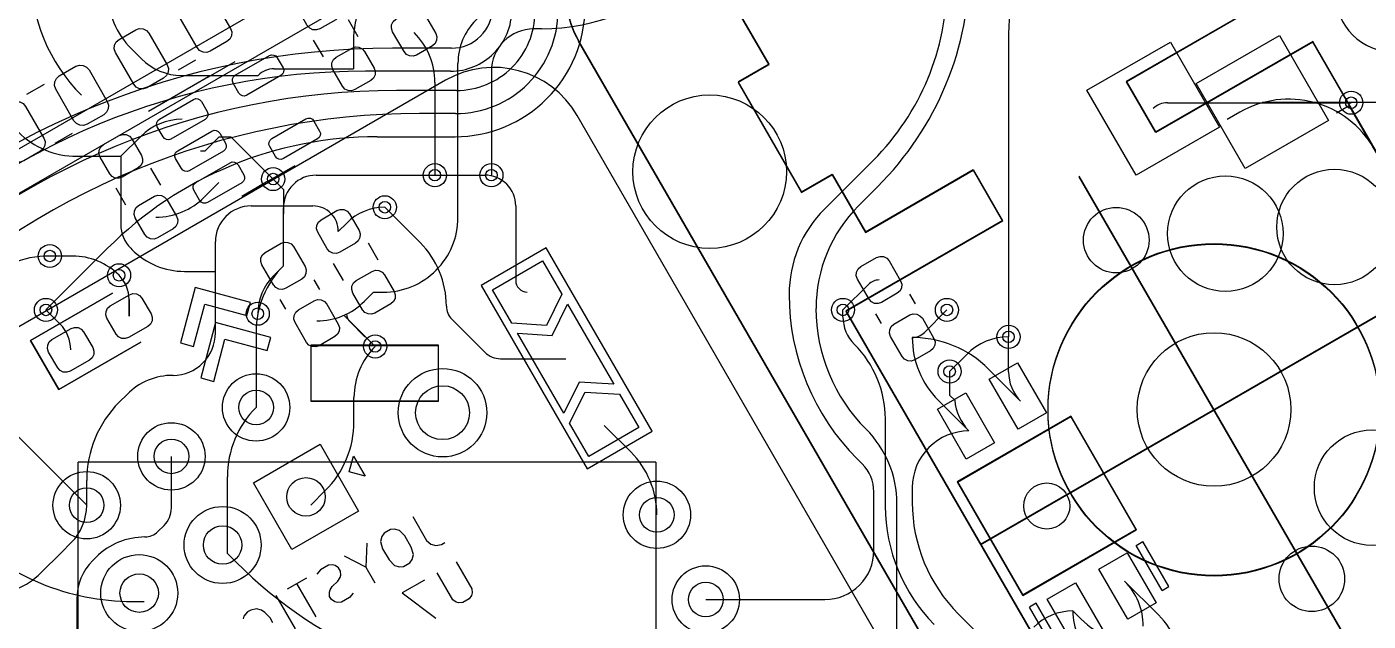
# Model space of a CAD drawing. Header units: millimetres. Extents: x -220 to 263, y -14 to 135.
# Drawn here: x 32.03 to 66.86, y 18.31 to 33.75 of the extents above; entities that cross this region are included whole.
import ezdxf

# ---------------------------------------------------------------- set-up
doc = ezdxf.new("R2010")
doc.units = ezdxf.units.MM
for name, color, linetype, lineweight, true_color in [('livello 10', 6, 'Continuous', 25, 0xff00ff), ('livello 11', 30, 'Continuous', 25, 0xff7f00), ('livello 7', 6, 'Continuous', 25, 0xff00ff), ('livello 8', 18, 'Continuous', 25, 0x000000), ('livello 9', 18, 'Continuous', 25, 0x000000)]:
    doc.layers.add(name, color=color, linetype=linetype, lineweight=lineweight, true_color=true_color)

msp = doc.modelspace()

# ---------------------------------------------------------------- linework, layer by layer
at = {"layer": 'livello 10'}
for p, q in [((56.279, 43.551), (16.327, 20.485)), ((42.902, 32.364), (20.992, 19.714)), ((59.925, 7.88), (46.317, 31.449))]:
    msp.add_line(p, q, dxfattribs=at)
at = {"layer": 'livello 10', "color": 6, "true_color": 0xff00ff, "flags": 128}
for points in [[(60.588, 32.344), (64.46, 34.579)], [(50.432, 34.275), (51.294, 32.782)], [(65.422, 33.374), (61.351, 31.024)], [(72.422, 21.249), (65.422, 33.374)], [(51.294, 32.782), (50.498, 32.322)], [(50.498, 32.322), (52.148, 29.464)], [(61.351, 31.024), (60.588, 32.344)], [(53.807, 28.429), (56.605, 30.044)], [(56.605, 30.044), (57.367, 28.724)], [(52.148, 29.464), (52.944, 29.924)], [(52.944, 29.924), (53.807, 28.429)], [(57.367, 28.724), (53.298, 26.374)], [(53.298, 26.374), (60.298, 14.25)]]:
    msp.add_lwpolyline(points, dxfattribs=at)
at = {"layer": 'livello 10'}
msp.add_arc((44.152, 30.199), 2.5, 30, 120, dxfattribs=at)
at = {"layer": 'livello 11', "color": 249, "true_color": 0x4a242d, "flags": 128}
msp.add_lwpolyline([(53.936, 43.353), (21.027, 24.353)], dxfattribs=at)
at = {"layer": 'livello 11', "color": 250, "true_color": 0x3d3d3d, "flags": 128}
msp.add_lwpolyline([(47.273, 36.793, 0.414217), (46.358, 33.378)], format="xyb", dxfattribs=at)
at = {"layer": 'livello 11', "color": 250, "true_color": 0x2f2d31, "flags": 128}
for points in [[(60.589, 32.344), (64.46, 34.579)], [(50.432, 34.275), (51.294, 32.782)], [(65.422, 33.374), (61.351, 31.023)], [(72.422, 21.249), (65.422, 33.374)], [(51.294, 32.782), (50.498, 32.322)], [(50.498, 32.322), (52.148, 29.464)], [(61.351, 31.023), (60.589, 32.344)], [(53.807, 28.429), (56.605, 30.044)], [(56.605, 30.044), (57.367, 28.724)], [(52.148, 29.464), (52.945, 29.924)], [(52.945, 29.924), (53.807, 28.429)], [(57.367, 28.724), (53.298, 26.374)], [(53.298, 26.374), (60.298, 14.25)], [(56.193, 21.926), (59.138, 23.626)], [(59.138, 23.626), (56.193, 21.926)], [(59.138, 23.626), (60.838, 20.681)], [(60.838, 20.681), (59.138, 23.626)], [(57.893, 18.981), (56.193, 21.926)], [(56.193, 21.926), (57.893, 18.981)], [(60.838, 20.681), (57.893, 18.981)], [(57.893, 18.981), (60.838, 20.681)]]:
    msp.add_lwpolyline(points, dxfattribs=at)
at = {"layer": 'livello 11', "color": 250, "true_color": 0x3d3d3d, "flags": 128}
for points in [[(60.589, 32.328), (64.46, 34.563)], [(50.432, 34.258), (51.294, 32.765)], [(62.882, 4.757), (46.358, 33.378)], [(65.422, 33.357), (61.351, 31.007)], [(72.422, 21.233), (65.422, 33.357)], [(51.294, 32.765), (50.498, 32.306)], [(50.498, 32.306), (52.148, 29.448)], [(61.351, 31.007), (60.589, 32.328)], [(53.807, 28.413), (56.605, 30.028)], [(56.605, 30.028), (57.367, 28.707)], [(52.148, 29.448), (52.945, 29.907)], [(52.945, 29.907), (53.807, 28.413)], [(66.36, 17.733), (59.36, 29.857)], [(57.367, 28.707), (53.298, 26.357)], [(56.798, 20.295), (68.922, 27.295)], [(56.798, 20.295), (68.922, 27.295)], [(53.298, 26.357), (60.298, 14.233)], [(39.41, 25.475), (42.71, 25.475)], [(39.41, 24.015), (39.41, 25.475)], [(42.71, 25.475), (42.71, 24.015)], [(42.71, 24.015), (39.41, 24.015)]]:
    msp.add_lwpolyline(points, dxfattribs=at)
at = {"layer": 'livello 11', "color": 168, "true_color": 0x0d115e, "flags": 128}
for points in [[(40.634, 33.493), (40.379, 33.934)], [(39.729, 32.97), (39.474, 33.411)], [(35.964, 32.632), (36.416, 32.893)], [(36.743, 32.45), (37.435, 32.85)], [(36.743, 32.45), (35.184, 31.55)], [(32.029, 32.005), (32.481, 32.266)], [(66.369, 31.704), (66.039, 31.513)], [(70.814, 24.005), (66.369, 31.704)], [(32.764, 30.732), (33.216, 30.993)], [(35.502, 29.64), (35.248, 30.081)], [(38.303, 29.748), (38.995, 30.148)], [(38.303, 29.748), (37.61, 29.348)], [(34.597, 29.117), (34.343, 29.558)], [(41.152, 27.69), (40.898, 28.131)], [(40.247, 27.167), (39.993, 27.608)], [(39.637, 26.927), (39.491, 27.181)], [(34.248, 26.835), (32.117, 25.605)], [(36.355, 25.452), (36.646, 26.552), (37.744, 26.254), (37.835, 26.593), (36.4, 26.977), (36.016, 25.543), (36.355, 25.452)], [(38.754, 26.417), (38.608, 26.671)], [(55.106, 26.558), (54.96, 26.811)], [(54.223, 26.048), (54.077, 26.301)], [(36.88, 24.542), (37.171, 25.642), (38.269, 25.345), (38.36, 25.683), (36.925, 26.068), (36.541, 24.633), (36.88, 24.542)], [(32.117, 25.605), (32.853, 24.332)], [(32.853, 24.332), (34.983, 25.562)], [(40.401, 22.19), (40.511, 22.6)], [(40.511, 22.6), (40.811, 22.081)], [(40.811, 22.081), (40.401, 22.19)], [(58.241, 18.778), (58.068, 18.678)], [(58.743, 17.509), (58.068, 18.678)], [(58.916, 17.609), (58.241, 18.778)]]:
    msp.add_lwpolyline(points, dxfattribs=at)
at = {"layer": 'livello 11', "color": 139, "true_color": 0x174d58, "flags": 128}
msp.add_lwpolyline([(67.004, 30.604, 0.414228), (63.534, 31.534)], format="xyb", dxfattribs=at)
for points in [[(63.534, 31.534), (63.204, 31.343)], [(41.152, 27.69), (40.898, 28.131)], [(45.514, 28.012), (43.825, 27.037)], [(48.264, 23.249), (45.514, 28.012)], [(40.247, 27.167), (39.993, 27.608)], [(39.637, 26.927), (39.491, 27.181)], [(32.117, 25.605), (34.248, 26.835)], [(36.355, 25.452), (36.646, 26.552), (37.744, 26.254), (37.835, 26.593), (36.4, 26.977), (36.016, 25.543), (36.355, 25.452)], [(43.825, 27.037), (46.575, 22.274)], [(38.754, 26.417), (38.608, 26.671)], [(55.106, 26.558), (54.96, 26.811)], [(54.223, 26.048), (54.077, 26.301)], [(36.88, 24.542), (37.171, 25.642), (38.269, 25.345), (38.36, 25.683), (36.925, 26.068), (36.541, 24.633), (36.88, 24.542)], [(32.853, 24.332), (32.117, 25.605)], [(34.983, 25.562), (32.853, 24.332)], [(46.575, 22.274), (48.264, 23.249)], [(42.049, 21.028), (42.406, 20.41)], [(41.307, 20.6), (41.248, 20.511)], [(41.472, 20.695), (41.307, 20.6)], [(41.578, 20.701), (41.472, 20.695)], [(41.708, 20.666), (41.578, 20.701)], [(41.845, 20.525), (41.708, 20.666)], [(40.853, 20.338), (40.827, 19.717)], [(41.248, 20.511), (41.213, 20.38)], [(41.213, 20.38), (41.267, 20.192)], [(42.011, 20.236), (41.845, 20.525)], [(42.065, 20.048), (42.011, 20.236)], [(42.406, 20.41), (42.519, 20.31)], [(42.519, 20.31), (42.649, 20.275)], [(42.649, 20.275), (42.797, 20.305)], [(42.797, 20.305), (42.879, 20.352)], [(60.84, 20.278), (61.013, 20.378)], [(61.514, 19.109), (60.84, 20.278)], [(61.688, 19.209), (61.013, 20.378)], [(40.827, 19.717), (40.276, 20.004)], [(41.267, 20.192), (41.434, 19.903)], [(41.434, 19.903), (41.571, 19.762)], [(41.972, 19.829), (42.031, 19.918)], [(42.031, 19.918), (42.065, 20.048)], [(39.657, 19.647), (39.557, 19.534)], [(39.864, 19.766), (39.657, 19.647)], [(39.97, 19.773), (39.864, 19.766)], [(40.035, 19.755), (39.97, 19.773)], [(40.124, 19.696), (40.035, 19.755)], [(40.171, 19.614), (40.124, 19.696)], [(40.178, 19.508), (40.171, 19.614)], [(40.827, 19.717), (41.065, 19.305)], [(41.571, 19.762), (41.701, 19.727)], [(41.701, 19.727), (41.807, 19.733)], [(41.807, 19.733), (41.972, 19.829)], [(43.087, 18.868), (42.682, 19.569)], [(43.177, 19.854), (43.582, 19.153)], [(39.286, 19.433), (38.791, 19.147)], [(39.539, 18.424), (39.039, 19.29)], [(39.902, 19.128), (39.96, 19.217)], [(39.96, 19.217), (40.102, 19.354)], [(40.102, 19.354), (40.16, 19.443)], [(40.16, 19.443), (40.178, 19.508)], [(42.352, 19.378), (41.775, 19.045)], [(61.514, 19.109), (61.688, 19.209)], [(39.003, 18.114), (38.503, 18.98)], [(39.884, 19.063), (39.902, 19.128)], [(39.891, 18.957), (39.884, 19.063)], [(39.938, 18.875), (39.891, 18.957)], [(40.027, 18.816), (39.938, 18.875)], [(40.092, 18.798), (40.027, 18.816)], [(40.405, 18.924), (40.199, 18.805)], [(40.505, 19.037), (40.405, 18.924)], [(41.775, 19.045), (42.646, 18.393)], [(43.176, 18.809), (43.087, 18.868)], [(43.512, 18.893), (43.347, 18.798)], [(43.571, 18.982), (43.512, 18.893)], [(43.588, 19.047), (43.571, 18.982)], [(43.582, 19.153), (43.588, 19.047)], [(37.76, 18.552), (37.66, 18.439)], [(37.843, 18.6), (37.76, 18.552)], [(37.99, 18.63), (37.843, 18.6)], [(38.12, 18.595), (37.99, 18.63)], [(38.209, 18.536), (38.12, 18.595)], [(38.346, 18.395), (38.209, 18.536)], [(40.199, 18.805), (40.092, 18.798)], [(43.241, 18.791), (43.176, 18.809)], [(43.347, 18.798), (43.241, 18.791)], [(37.66, 18.439), (37.643, 18.374)], [(38.417, 18.271), (38.346, 18.395)]]:
    msp.add_lwpolyline(points, dxfattribs=at)
at = {"layer": 'livello 11', "color": 250, "true_color": 0x3d3d3d}
msp.add_circle((62.86, 23.795), 4.311, dxfattribs=at)
at = {"layer": 'livello 7', "color": 6, "true_color": 0xff00ff, "flags": 128}
msp.add_lwpolyline([(47.273, 36.81, 0.414217), (46.358, 33.395)], format="xyb", dxfattribs=at)
for points in [[(60.588, 32.344), (64.46, 34.579)], [(50.432, 34.275), (51.294, 32.782)], [(62.882, 4.773), (46.358, 33.395)], [(65.422, 33.374), (61.351, 31.024)], [(72.422, 21.249), (65.422, 33.374)], [(51.294, 32.782), (50.498, 32.322)], [(50.498, 32.322), (52.148, 29.464)], [(61.351, 31.024), (60.588, 32.344)], [(53.807, 28.429), (56.605, 30.044)], [(56.605, 30.044), (57.367, 28.724)], [(52.148, 29.464), (52.944, 29.924)], [(52.944, 29.924), (53.807, 28.429)], [(66.36, 17.75), (59.36, 29.874)], [(57.367, 28.724), (53.298, 26.374)], [(56.798, 20.312), (68.922, 27.312)], [(56.798, 20.312), (68.922, 27.312)], [(53.298, 26.374), (60.298, 14.25)], [(39.41, 25.492), (42.71, 25.492)], [(39.41, 24.032), (39.41, 25.492)], [(42.71, 25.492), (42.71, 24.032)], [(42.71, 24.032), (39.41, 24.032)], [(56.193, 21.942), (59.138, 23.642)], [(59.138, 23.642), (56.193, 21.942)], [(59.138, 23.642), (60.838, 20.698)], [(60.838, 20.698), (59.138, 23.642)], [(33.36, 4.939), (33.36, 22.439)], [(48.36, 22.439), (33.36, 22.439)], [(48.36, 22.439), (48.36, 4.939)], [(57.893, 18.998), (56.193, 21.942)], [(56.193, 21.942), (57.893, 18.998)], [(60.838, 20.698), (57.893, 18.998)], [(57.893, 18.998), (60.838, 20.698)]]:
    msp.add_lwpolyline(points, dxfattribs=at)
at = {"layer": 'livello 7', "color": 6, "true_color": 0xff00ff}
msp.add_circle((62.86, 23.812), 4.311, dxfattribs=at)
at = {"layer": 'livello 8', "color": 163, "true_color": 0x4d7fc4, "flags": 128}
for points in [[(59.644, 38.52, 0.198913), (57.523, 33.399)], [(54.118, 29.595, 0.198912), (56.523, 35.399)], [(54.013, 30.29, 0.198912), (55.923, 34.899)], [(43.026, 32.599, 0.414214), (44.623, 34.195)], [(43.058, 33.199, 0.414214), (44.123, 34.263)], [(43.147, 30.899, 0.414214), (46.523, 34.274)], [(43.16, 31.499, 0.414214), (45.823, 34.162)], [(43.181, 32.099, 0.414214), (45.223, 34.14)], [(41.523, 33.199, 0.198914), (27.012, 27.189)], [(40.823, 32.599, 0.198912), (28.019, 27.296)], [(41.623, 32.099, 0.198913), (28.136, 26.513)], [(61.65, 31.782, 0.198905), (61.28, 31.629)], [(42.223, 31.499, 0.198913), (28.566, 25.842)], [(41.123, 30.899, 0.198913), (34.123, 28)], [(39.538, 29.899, 0.414214), (38.691, 29.052)], [(44.723, 29.099, 0.414214), (43.923, 29.899)], [(41.323, 29.066, 0.19891), (40.333, 28.655)], [(52.742, 29.018, 0.198913), (51.823, 26.799)], [(53.627, 29.103, 0.198914), (52.523, 26.437)], [(42.922, 26.499, 0.198917), (42.239, 28.149)], [(32.623, 27.799, 0.198923), (30.745, 27.021)], [(38.691, 27.546, 0.198914), (37.98, 25.828)], [(34.681, 26.671, 0.198936), (34.421, 27.298)], [(54.16, 27.176, 0.198981), (53.887, 27.063)], [(44.723, 27.163, 0.414214), (45.023, 26.863)], [(39.56, 26.112, 0.198897), (40.792, 26.622)], [(42.923, 26.499, 0.198915), (43.064, 26.158)], [(51.823, 26.799, 0.198914), (53.59, 22.531)], [(40.33, 26.291, 0.198915), (40.412, 26.094)], [(52.522, 26.437, 0.198915), (53.823, 23.299)], [(33.165, 25.361, 0.198914), (32.885, 26.036)], [(55.023, 25.682, 0.198896), (55.336, 25.812)], [(41.072, 25.449, 0.198906), (40.523, 24.121)], [(57.004, 24.862, 0.198914), (55.023, 25.682)], [(43.922, 25.299, 0.198924), (44.328, 25.131)], [(56.124, 24.052, 0.176015), (56.494, 23.254)], [(39.778, 21.703, 0.198904), (40.523, 23.499)], [(54.623, 21.368, 0.198913), (53.823, 23.299)], [(48.389, 21.075, 0.19891), (47.711, 22.71)], [(54.023, 21.675, 0.198914), (53.723, 22.399)], [(30.354, 20.652, 0.198916), (34.767, 18.824)], [(52.755, 18.875, 0.414214), (54.023, 20.143)], [(59.194, 18.578, 0.198922), (58.182, 18.159)], [(62.068, 16.899, 0.198912), (61.416, 18.473)], [(59.402, 18.37, 0.19892), (61.023, 17.699)]]:
    msp.add_lwpolyline(points, format="xyb", dxfattribs=at)
for points in [[(43.058, 33.199), (41.523, 33.199)], [(57.523, 33.399), (57.523, 25.699)], [(59.559, 32.108), (61.725, 33.358), (63, 31.15), (60.834, 29.9), (59.559, 32.108)], [(43.026, 32.599), (40.823, 32.599)], [(43.181, 32.099), (41.623, 32.099)], [(61.65, 31.782), (66.423, 31.782)], [(43.16, 31.499), (42.223, 31.499)], [(41.123, 30.899), (43.147, 30.899)], [(52.742, 29.018), (54.013, 30.29)], [(38.423, 29.799), (38.691, 29.53)], [(39.538, 29.899), (43.923, 29.899)], [(38.691, 29.53), (38.691, 28.899)], [(54.023, 29.499), (53.627, 29.103)], [(54.118, 29.595), (54.023, 29.499)], [(38.691, 28.899), (38.691, 29.052)], [(40.154, 27.898), (40.067, 27.868), (39.974, 27.875), (39.891, 27.916), (39.83, 27.985), (39.58, 28.418), (39.55, 28.506), (39.556, 28.598), (39.597, 28.682), (39.667, 28.743), (40.078, 28.98), (40.166, 29.01), (40.258, 29.004), (40.342, 28.963), (40.403, 28.893), (40.653, 28.46), (40.682, 28.372), (40.676, 28.28), (40.635, 28.197), (40.566, 28.136), (40.154, 27.898)], [(41.323, 29.066), (42.239, 28.149)], [(44.723, 29.099), (44.723, 27.163)], [(38.691, 27.546), (38.691, 28.899)], [(40.116, 28.439), (40.333, 28.655)], [(32.523, 26.399), (34.123, 28)], [(38.754, 26.962), (38.667, 26.932), (38.574, 26.938), (38.491, 26.979), (38.43, 27.049), (38.13, 27.568), (38.1, 27.656), (38.106, 27.748), (38.147, 27.832), (38.217, 27.893), (38.628, 28.13), (38.716, 28.16), (38.808, 28.154), (38.892, 28.113), (38.953, 28.043), (39.253, 27.524), (39.282, 27.436), (39.276, 27.343), (39.235, 27.26), (39.166, 27.199), (38.754, 26.962)], [(45.523, 25.997), (44.623, 26.055), (44.123, 26.921), (45.422, 27.671), (45.922, 26.805), (45.523, 25.997)], [(54.223, 26.592), (54.135, 26.562), (54.043, 26.568), (53.96, 26.609), (53.899, 26.679), (53.599, 27.199), (53.569, 27.286), (53.575, 27.379), (53.616, 27.462), (53.686, 27.523), (54.097, 27.761), (54.185, 27.79), (54.277, 27.784), (54.36, 27.743), (54.421, 27.674), (54.721, 27.154), (54.751, 27.066), (54.745, 26.974), (54.704, 26.891), (54.634, 26.83), (54.223, 26.592)], [(41.067, 26.318), (40.979, 26.288), (40.887, 26.294), (40.803, 26.335), (40.742, 26.405), (40.492, 26.838), (40.463, 26.925), (40.469, 27.018), (40.51, 27.101), (40.579, 27.162), (40.991, 27.4), (41.078, 27.429), (41.171, 27.423), (41.254, 27.382), (41.315, 27.313), (41.565, 26.88), (41.595, 26.792), (41.589, 26.699), (41.548, 26.616), (41.478, 26.555), (41.067, 26.318)], [(40.792, 26.622), (41.029, 26.859)], [(53.887, 27.063), (53.223, 26.399)], [(34.107, 26.18), (34.077, 26.267), (34.083, 26.36), (34.124, 26.443), (34.194, 26.504), (34.692, 26.792), (34.78, 26.821), (34.872, 26.815), (34.955, 26.774), (35.016, 26.705), (35.254, 26.293), (35.283, 26.206), (35.277, 26.113), (35.236, 26.03), (35.167, 25.969), (34.669, 25.681), (34.581, 25.652), (34.489, 25.658), (34.405, 25.699), (34.344, 25.768), (34.107, 26.18)], [(34.681, 26.237), (34.681, 26.671)], [(39.617, 25.468), (39.529, 25.438), (39.437, 25.444), (39.353, 25.485), (39.292, 25.555), (38.992, 26.074), (38.963, 26.162), (38.969, 26.255), (39.01, 26.338), (39.079, 26.399), (39.491, 26.636), (39.578, 26.666), (39.671, 26.66), (39.754, 26.619), (39.815, 26.549), (40.115, 26.03), (40.145, 25.942), (40.139, 25.849), (40.098, 25.766), (40.028, 25.705), (39.617, 25.468)], [(45.673, 25.737), (46.072, 26.545), (47.272, 24.467), (46.373, 24.525), (45.973, 23.717), (44.773, 25.795), (45.673, 25.737)], [(32.523, 26.399), (32.885, 26.036)], [(34.68, 26.236), (34.681, 26.237)], [(43.064, 26.158), (43.923, 25.299)], [(55.086, 25.098), (54.998, 25.068), (54.905, 25.074), (54.822, 25.115), (54.761, 25.185), (54.461, 25.705), (54.431, 25.793), (54.437, 25.885), (54.478, 25.968), (54.548, 26.029), (54.959, 26.267), (55.047, 26.296), (55.14, 26.29), (55.223, 26.249), (55.284, 26.18), (55.584, 25.66), (55.614, 25.572), (55.608, 25.48), (55.567, 25.397), (55.497, 25.336), (55.086, 25.098)], [(55.336, 25.812), (55.923, 26.399)], [(32.591, 25.305), (32.562, 25.392), (32.568, 25.485), (32.609, 25.568), (32.678, 25.629), (33.176, 25.917), (33.264, 25.946), (33.356, 25.94), (33.44, 25.899), (33.501, 25.83), (33.738, 25.418), (33.768, 25.331), (33.762, 25.238), (33.721, 25.155), (33.651, 25.094), (33.153, 24.806), (33.065, 24.777), (32.973, 24.783), (32.89, 24.824), (32.829, 24.893), (32.591, 25.305)], [(37.98, 25.828), (37.98, 23.864)], [(40.804, 25.702), (40.412, 26.094)], [(44.328, 25.131), (46.023, 25.131)], [(55.991, 24.799), (55.991, 24.185)], [(57.004, 24.862), (57.837, 24.029)], [(58.505, 23.722), (57.769, 23.297), (57.019, 24.596), (57.755, 25.021), (58.505, 23.722)], [(40.523, 23.499), (40.523, 24.121)], [(46.523, 24.265), (47.422, 24.207), (47.922, 23.341), (46.623, 22.591), (46.123, 23.457), (46.523, 24.265)], [(57.162, 22.947), (56.426, 22.522), (55.676, 23.821), (56.412, 24.246), (57.162, 22.947)], [(55.991, 24.185), (56.124, 24.052)], [(47.711, 22.71), (47.023, 23.399)], [(37.909, 21.907), (39.641, 22.907), (40.641, 21.174), (38.909, 20.174), (37.909, 21.907)], [(53.723, 22.399), (53.59, 22.531)], [(39.4, 21.324), (39.778, 21.703)], [(54.023, 20.143), (54.023, 21.675)], [(54.623, 14.599), (54.623, 21.368)], [(61.355, 18.786), (60.619, 18.361), (59.869, 19.66), (60.605, 20.085), (61.355, 18.786)], [(60.012, 18.011), (59.276, 17.586), (58.526, 18.885), (59.262, 19.31), (60.012, 18.011)], [(60.537, 19.353), (61.416, 18.473)], [(34.767, 18.824), (35.07, 18.824)], [(49.659, 18.875), (52.755, 18.875)], [(59.402, 18.37), (59.194, 18.578)]]:
    msp.add_lwpolyline(points, dxfattribs=at)
at = {"layer": 'livello 8', "color": 254, "true_color": 0xd0d2cd, "flags": 128}
for points in [[(56.193, 21.926), (59.138, 23.626)], [(59.138, 23.626), (56.193, 21.926)], [(59.138, 23.626), (60.838, 20.681)], [(60.838, 20.681), (59.138, 23.626)], [(57.893, 18.981), (56.193, 21.926)], [(56.193, 21.926), (57.893, 18.981)], [(60.838, 20.681), (57.893, 18.981)], [(57.893, 18.981), (60.838, 20.681)]]:
    msp.add_lwpolyline(points, dxfattribs=at)
at = {"layer": 'livello 8', "color": 7, "true_color": 0xececec}
for centre in [(66.423, 31.782), (38.423, 29.799), (42.623, 29.899), (44.091, 29.899), (41.323, 29.066), (32.623, 27.799), (34.421, 27.298), (32.523, 26.399), (38.023, 26.299), (53.223, 26.399), (55.923, 26.399), (57.523, 25.699), (41.073, 25.449), (55.991, 24.799)]:
    msp.add_circle(centre, 0.3, dxfattribs=at)
at = {"layer": 'livello 8', "color": 7}
for centre, radius in [((49.761, 29.99), 1.994), ((66.423, 31.782), 0.15), ((42.623, 29.899), 0.15), ((44.091, 29.899), 0.15), ((65.989, 28.552), 1.5), ((38.423, 29.799), 0.15), ((63.155, 28.381), 1.5), ((41.323, 29.066), 0.15), ((60.32, 28.211), 0.851), ((60.32, 28.211), 0.851), ((32.623, 27.799), 0.15), ((34.421, 27.298), 0.15), ((32.523, 26.399), 0.15), ((53.223, 26.399), 0.15), ((55.923, 26.399), 0.15), ((38.023, 26.299), 0.15), ((57.523, 25.699), 0.15), ((62.86, 23.812), 1.994), ((62.86, 23.812), 1.994), ((41.073, 25.449), 0.15), ((55.991, 24.799), 0.15), ((42.824, 23.728), 0.7), ((42.824, 23.728), 0.7), ((37.98, 23.864), 0.45), ((35.78, 22.594), 0.45), ((66.965, 21.782), 1.5), ((39.275, 21.541), 0.5), ((33.58, 21.324), 0.45), ((48.389, 21.075), 0.45), ((48.389, 21.075), 0.45), ((37.11, 20.291), 0.5), ((65.4, 19.412), 0.851), ((65.4, 19.412), 0.851), ((34.945, 19.041), 0.5), ((49.659, 18.875), 0.45), ((49.659, 18.875), 0.45)]:
    msp.add_circle(centre, radius, dxfattribs=at)
at = {"layer": 'livello 8', "color": 163, "true_color": 0x4d7fc4}
for centre, radius in [((37.98, 23.864), 0.875), ((42.824, 23.728), 1.15), ((42.824, 23.728), 1.15), ((35.78, 22.594), 0.875), ((33.58, 21.324), 0.875), ((48.389, 21.075), 0.875), ((48.389, 21.075), 0.875), ((58.515, 21.304), 0.599), ((37.11, 20.291), 1), ((34.945, 19.041), 1), ((49.659, 18.875), 0.875), ((49.659, 18.875), 0.875)]:
    msp.add_circle(centre, radius, dxfattribs=at)
at = {"layer": 'livello 9', "color": 22, "true_color": 0xc83434, "flags": 128}
for points in [[(45.391, 33.699, 0.198913), (49.201, 35.277)], [(32.123, 35.167, 0.198913), (33.445, 31.974)], [(41.222, 35.099, 0.198907), (40.51, 33.379)], [(34.132, 34.643, 0.198912), (34.734, 33.19)], [(66.023, 34.599, 0.414214), (67.523, 33.099)], [(44.823, 34.399, 0.414214), (43.223, 32.799)], [(42.622, 32.307, 0.198906), (42.085, 33.605)], [(45.191, 33.699, 0.414214), (44.091, 32.599)], [(35, 32.924, 0.198931), (36.046, 32.49)], [(38.446, 32.662, 0.198879), (38.033, 32.49)], [(31.8, 31.024, 0.198909), (33.332, 30.389)], [(36.062, 31.353, 0.198918), (34.983, 30.906)], [(35.379, 28.809, 0.198914), (36.633, 29.328)], [(37.848, 29.099, 0.414214), (36.923, 28.174)], [(40.116, 28.439, 0.414214), (39.457, 29.099)], [(41.323, 29.066, 0.19891), (40.333, 28.655)], [(34.466, 28.618, 0.198904), (34.723, 27.999)], [(41.282, 26.859, 0.414214), (43.223, 28.799)], [(34.757, 27.965, 0.198912), (36.123, 27.399)], [(34.421, 27.298, 0.198901), (33.212, 27.799)], [(34.68, 26.673, 0.198915), (34.421, 27.298)], [(38.431, 27.286, 0.198915), (38.023, 26.299)], [(54.16, 27.176, 0.198981), (53.887, 27.063)], [(39.56, 26.112, 0.198897), (40.792, 26.622)], [(53.222, 26.223, 0.198924), (53.523, 25.499)], [(33.165, 25.361, 0.198914), (32.885, 26.036)], [(35.823, 24.699, 0.414214), (36.923, 25.799)], [(55.023, 25.682, 0.198896), (55.336, 25.812)], [(54.323, 23.568, 0.198913), (53.523, 25.499)], [(55.022, 25.682, 0.19891), (55.699, 24.05)], [(57.523, 25.699, 0.198902), (56.444, 25.252)], [(57.523, 24.788, 0.198918), (57.837, 24.029)], [(35.823, 24.699, 0.198911), (34.628, 24.204)], [(34.422, 23.999, 0.198908), (33.58, 21.965)], [(37.98, 23.864, 0.198913), (37.235, 22.066)], [(56.494, 23.254, 0.414214), (55.023, 21.783)], [(33.179, 20.355, 0.198907), (33.58, 21.324)], [(35.591, 20.799, 0.198906), (35.78, 21.255)], [(54.322, 21.299, 0.198912), (55.595, 18.226)], [(55.022, 21.399, 0.198912), (56.225, 18.497)], [(35.091, 20.499, 0.198915), (35.432, 20.64)], [(35.091, 20.499, 0.198913), (33.827, 19.975)], [(33.736, 19.885, 0.198914), (33.323, 18.886)], [(31.023, 18.999, 0.198898), (32.388, 19.565)], [(37.462, 19.847, 0.198913), (45.835, 16.379)], [(61.023, 18.18, 0.198922), (60.537, 19.353)], [(59.194, 18.578, 0.414214), (60.873, 16.899)]]:
    msp.add_lwpolyline(points, format="xyb", dxfattribs=at)
for points in [[(35.975, 34.035), (35.943, 34.128), (35.95, 34.225), (35.993, 34.313), (36.066, 34.377), (36.499, 34.627), (36.592, 34.658), (36.689, 34.652), (36.776, 34.609), (36.841, 34.535), (37.316, 33.713), (37.347, 33.62), (37.341, 33.523), (37.298, 33.435), (37.224, 33.371), (36.791, 33.121), (36.699, 33.09), (36.602, 33.096), (36.514, 33.139), (36.45, 33.213), (35.975, 34.035)], [(39.636, 33.701), (39.548, 33.672), (39.455, 33.678), (39.372, 33.719), (39.311, 33.788), (39.061, 34.221), (39.031, 34.309), (39.037, 34.401), (39.078, 34.485), (39.148, 34.546), (39.559, 34.783), (39.647, 34.813), (39.74, 34.807), (39.823, 34.766), (39.884, 34.696), (40.134, 34.263), (40.164, 34.175), (40.158, 34.083), (40.117, 34), (40.047, 33.939), (39.636, 33.701)], [(42.022, 34.189), (42.11, 34.219), (42.202, 34.213), (42.285, 34.172), (42.346, 34.102), (42.646, 33.583), (42.676, 33.495), (42.67, 33.403), (42.629, 33.319), (42.559, 33.258), (42.148, 33.021), (42.06, 32.991), (41.968, 32.997), (41.885, 33.038), (41.824, 33.108), (41.524, 33.627), (41.494, 33.715), (41.5, 33.808), (41.541, 33.891), (41.611, 33.952), (42.022, 34.189)], [(34.329, 33.085), (34.298, 33.178), (34.304, 33.275), (34.347, 33.363), (34.421, 33.427), (34.854, 33.677), (34.946, 33.708), (35.043, 33.702), (35.131, 33.659), (35.195, 33.585), (35.67, 32.763), (35.702, 32.67), (35.695, 32.573), (35.652, 32.485), (35.579, 32.421), (35.146, 32.171), (35.053, 32.14), (34.956, 32.146), (34.869, 32.189), (34.804, 32.263), (34.329, 33.085)], [(45.391, 33.699), (45.191, 33.699)], [(65.834, 31.32), (63.669, 30.07), (62.394, 32.278), (64.559, 33.528), (65.834, 31.32)], [(34.734, 33.19), (35, 32.924)], [(40.548, 32.121), (40.46, 32.091), (40.368, 32.097), (40.285, 32.138), (40.224, 32.208), (39.974, 32.641), (39.944, 32.729), (39.95, 32.821), (39.991, 32.904), (40.061, 32.965), (40.472, 33.203), (40.56, 33.232), (40.652, 33.226), (40.735, 33.185), (40.796, 33.116), (41.046, 32.683), (41.076, 32.595), (41.07, 32.503), (41.029, 32.419), (40.959, 32.358), (40.548, 32.121)], [(40.51, 33.379), (40.51, 32.662)], [(32.775, 32.135), (32.743, 32.228), (32.75, 32.325), (32.793, 32.413), (32.866, 32.477), (33.299, 32.727), (33.392, 32.758), (33.489, 32.752), (33.576, 32.709), (33.641, 32.635), (34.116, 31.813), (34.147, 31.72), (34.141, 31.623), (34.098, 31.535), (34.024, 31.471), (33.591, 31.221), (33.499, 31.19), (33.402, 31.196), (33.314, 31.239), (33.25, 31.313), (32.775, 32.135)], [(37.384, 32.289), (37.365, 32.344), (37.369, 32.403), (37.395, 32.455), (37.439, 32.494), (38.326, 33.006), (38.382, 33.025), (38.44, 33.021), (38.493, 32.996), (38.531, 32.952), (38.681, 32.692), (38.7, 32.636), (38.696, 32.578), (38.67, 32.525), (38.626, 32.487), (37.739, 31.974), (37.683, 31.956), (37.625, 31.959), (37.572, 31.985), (37.534, 32.029), (37.384, 32.289)], [(43.223, 28.799), (43.223, 32.799)], [(36.046, 32.49), (38.033, 32.49)], [(38.446, 32.662), (40.51, 32.662)], [(44.091, 32.599), (44.091, 29.899)], [(42.623, 32.307), (42.623, 29.899)], [(31.129, 31.185), (31.098, 31.278), (31.104, 31.375), (31.147, 31.463), (31.221, 31.527), (31.654, 31.777), (31.746, 31.808), (31.843, 31.802), (31.931, 31.759), (31.995, 31.685), (32.47, 30.863), (32.502, 30.77), (32.495, 30.673), (32.452, 30.585), (32.379, 30.521), (31.946, 30.271), (31.853, 30.24), (31.756, 30.246), (31.669, 30.289), (31.604, 30.363), (31.129, 31.185)], [(35.414, 31.152), (35.395, 31.207), (35.399, 31.265), (35.425, 31.318), (35.469, 31.356), (36.356, 31.869), (36.412, 31.888), (36.47, 31.884), (36.523, 31.858), (36.561, 31.814), (36.711, 31.554), (36.73, 31.499), (36.726, 31.44), (36.7, 31.388), (36.656, 31.349), (35.769, 30.837), (35.713, 30.818), (35.655, 30.822), (35.602, 30.848), (35.564, 30.892), (35.414, 31.152)], [(64.114, 31.799), (80.483, 31.799)], [(38.334, 30.644), (38.315, 30.699), (38.319, 30.757), (38.345, 30.81), (38.389, 30.849), (39.276, 31.361), (39.332, 31.38), (39.39, 31.376), (39.443, 31.35), (39.481, 31.306), (39.631, 31.046), (39.65, 30.991), (39.646, 30.932), (39.62, 30.88), (39.576, 30.841), (38.689, 30.329), (38.633, 30.31), (38.575, 30.314), (38.522, 30.34), (38.484, 30.384), (38.334, 30.644)], [(35.889, 30.329), (35.87, 30.384), (35.874, 30.443), (35.9, 30.495), (35.944, 30.534), (36.831, 31.046), (36.887, 31.065), (36.945, 31.061), (36.998, 31.035), (37.036, 30.991), (37.186, 30.732), (37.205, 30.676), (37.201, 30.618), (37.175, 30.565), (37.131, 30.527), (36.244, 30.014), (36.188, 29.995), (36.13, 29.999), (36.077, 30.025), (36.039, 30.069), (35.889, 30.329)], [(34.504, 29.848), (34.417, 29.818), (34.324, 29.825), (34.241, 29.866), (34.18, 29.935), (33.93, 30.368), (33.9, 30.456), (33.906, 30.548), (33.947, 30.632), (34.017, 30.693), (34.428, 30.93), (34.516, 30.96), (34.608, 30.954), (34.692, 30.913), (34.753, 30.843), (35.003, 30.41), (35.032, 30.322), (35.026, 30.23), (34.985, 30.147), (34.916, 30.086), (34.504, 29.848)], [(34.466, 30.389), (34.983, 30.906)], [(36.654, 30.53), (37.023, 30.899)], [(37.023, 30.899), (37.323, 30.899)], [(37.323, 30.899), (38.423, 29.799)], [(33.332, 30.389), (34.466, 30.389)], [(34.466, 30.389), (34.466, 28.618)], [(36.537, 30.53), (36.654, 30.53)], [(36.364, 29.506), (36.345, 29.562), (36.349, 29.62), (36.375, 29.672), (36.419, 29.711), (37.306, 30.224), (37.362, 30.242), (37.42, 30.239), (37.473, 30.213), (37.511, 30.169), (37.661, 29.909), (37.68, 29.853), (37.676, 29.795), (37.65, 29.743), (37.606, 29.704), (36.719, 29.191), (36.663, 29.173), (36.605, 29.176), (36.552, 29.202), (36.514, 29.246), (36.364, 29.506)], [(36.633, 29.328), (37.012, 29.707)], [(35.417, 28.268), (35.329, 28.238), (35.237, 28.244), (35.153, 28.285), (35.092, 28.355), (34.842, 28.788), (34.813, 28.875), (34.819, 28.968), (34.86, 29.051), (34.929, 29.112), (35.341, 29.35), (35.428, 29.379), (35.521, 29.373), (35.604, 29.332), (35.665, 29.263), (35.915, 28.83), (35.945, 28.742), (35.939, 28.649), (35.898, 28.566), (35.828, 28.505), (35.417, 28.268)], [(37.848, 29.099), (39.457, 29.099)], [(40.154, 27.898), (40.067, 27.868), (39.974, 27.875), (39.891, 27.916), (39.83, 27.985), (39.58, 28.418), (39.55, 28.506), (39.556, 28.598), (39.597, 28.682), (39.667, 28.743), (40.078, 28.98), (40.166, 29.01), (40.258, 29.004), (40.342, 28.963), (40.403, 28.893), (40.653, 28.46), (40.682, 28.372), (40.676, 28.28), (40.635, 28.197), (40.566, 28.136), (40.154, 27.898)], [(40.116, 28.439), (40.333, 28.655)], [(34.723, 27.999), (34.757, 27.965)], [(36.923, 27.399), (36.923, 28.174)], [(38.754, 26.962), (38.667, 26.932), (38.574, 26.938), (38.491, 26.979), (38.43, 27.049), (38.13, 27.568), (38.1, 27.656), (38.106, 27.748), (38.147, 27.832), (38.217, 27.893), (38.628, 28.13), (38.716, 28.16), (38.808, 28.154), (38.892, 28.113), (38.953, 28.043), (39.253, 27.524), (39.282, 27.436), (39.276, 27.343), (39.235, 27.26), (39.166, 27.199), (38.754, 26.962)], [(33.212, 27.799), (32.623, 27.799)], [(38.691, 27.546), (38.431, 27.286)], [(54.223, 26.592), (54.135, 26.562), (54.043, 26.568), (53.96, 26.609), (53.899, 26.679), (53.599, 27.199), (53.569, 27.286), (53.575, 27.379), (53.616, 27.462), (53.686, 27.523), (54.097, 27.761), (54.185, 27.79), (54.277, 27.784), (54.36, 27.743), (54.421, 27.674), (54.721, 27.154), (54.751, 27.066), (54.745, 26.974), (54.704, 26.891), (54.634, 26.83), (54.223, 26.592)], [(36.123, 27.399), (36.923, 27.399)], [(36.923, 25.799), (36.923, 27.399)], [(41.067, 26.318), (40.979, 26.288), (40.887, 26.294), (40.803, 26.335), (40.742, 26.405), (40.492, 26.838), (40.463, 26.925), (40.469, 27.018), (40.51, 27.101), (40.579, 27.162), (40.991, 27.4), (41.078, 27.429), (41.171, 27.423), (41.254, 27.382), (41.315, 27.313), (41.565, 26.88), (41.595, 26.792), (41.589, 26.699), (41.548, 26.616), (41.478, 26.555), (41.067, 26.318)], [(40.792, 26.622), (41.029, 26.859)], [(41.029, 26.859), (41.282, 26.859)], [(53.223, 26.399), (53.887, 27.063)], [(34.107, 26.18), (34.077, 26.267), (34.083, 26.36), (34.124, 26.443), (34.194, 26.504), (34.692, 26.792), (34.78, 26.821), (34.872, 26.815), (34.955, 26.774), (35.016, 26.705), (35.254, 26.293), (35.283, 26.206), (35.277, 26.113), (35.236, 26.03), (35.167, 25.969), (34.669, 25.681), (34.581, 25.652), (34.489, 25.658), (34.405, 25.699), (34.344, 25.768), (34.107, 26.18)], [(34.68, 26.673), (34.68, 26.236)], [(39.617, 25.468), (39.529, 25.438), (39.437, 25.444), (39.353, 25.485), (39.292, 25.555), (38.992, 26.074), (38.963, 26.162), (38.969, 26.255), (39.01, 26.338), (39.079, 26.399), (39.491, 26.636), (39.578, 26.666), (39.671, 26.66), (39.754, 26.619), (39.815, 26.549), (40.115, 26.03), (40.145, 25.942), (40.139, 25.849), (40.098, 25.766), (40.028, 25.705), (39.617, 25.468)], [(32.885, 26.036), (32.523, 26.399)], [(41.073, 25.449), (40.262, 26.259)], [(53.223, 26.223), (53.223, 26.399)], [(55.086, 25.098), (54.998, 25.068), (54.905, 25.074), (54.822, 25.115), (54.761, 25.185), (54.461, 25.705), (54.431, 25.793), (54.437, 25.885), (54.478, 25.968), (54.548, 26.029), (54.959, 26.267), (55.047, 26.296), (55.14, 26.29), (55.223, 26.249), (55.284, 26.18), (55.584, 25.66), (55.614, 25.572), (55.608, 25.48), (55.567, 25.397), (55.497, 25.336), (55.086, 25.098)], [(55.923, 26.399), (55.336, 25.812)], [(32.591, 25.305), (32.562, 25.392), (32.568, 25.485), (32.609, 25.568), (32.678, 25.629), (33.176, 25.917), (33.264, 25.946), (33.356, 25.94), (33.44, 25.899), (33.501, 25.83), (33.738, 25.418), (33.768, 25.331), (33.762, 25.238), (33.721, 25.155), (33.651, 25.094), (33.153, 24.806), (33.065, 24.777), (32.973, 24.783), (32.89, 24.824), (32.829, 24.893), (32.591, 25.305)], [(57.523, 24.788), (57.523, 25.699)], [(55.991, 24.799), (56.444, 25.252)], [(58.505, 23.722), (57.769, 23.297), (57.019, 24.596), (57.755, 25.021), (58.505, 23.722)], [(34.423, 23.999), (34.628, 24.204)], [(57.162, 22.947), (56.426, 22.522), (55.676, 23.821), (56.412, 24.246), (57.162, 22.947)], [(56.494, 23.254), (55.699, 24.05)], [(31.547, 23.358), (33.58, 21.324)], [(54.323, 21.299), (54.323, 23.568)], [(37.909, 21.907), (39.641, 22.907), (40.641, 21.174), (38.909, 20.174), (37.909, 21.907)], [(35.78, 21.255), (35.78, 22.594)], [(33.58, 21.324), (33.58, 21.965)], [(37.235, 20.074), (37.235, 22.066)], [(55.023, 21.783), (55.023, 21.399)], [(35.432, 20.64), (35.591, 20.799)], [(33.179, 20.355), (32.923, 20.099)], [(32.923, 20.099), (32.388, 19.565)], [(33.736, 19.885), (33.827, 19.975)], [(37.235, 20.074), (37.462, 19.847)], [(61.355, 18.786), (60.619, 18.361), (59.869, 19.66), (60.605, 20.085), (61.355, 18.786)], [(60.012, 18.011), (59.276, 17.586), (58.526, 18.885), (59.262, 19.31), (60.012, 18.011)], [(33.323, 18.886), (33.323, 17.799)], [(56.225, 18.497), (57.923, 16.799)]]:
    msp.add_lwpolyline(points, dxfattribs=at)
at = {"layer": 'livello 9', "color": 254, "true_color": 0xd0d2cd, "flags": 128}
for points in [[(56.193, 21.926), (59.138, 23.626)], [(59.138, 23.626), (56.193, 21.926)], [(59.138, 23.626), (60.838, 20.681)], [(60.838, 20.681), (59.138, 23.626)], [(57.893, 18.981), (56.193, 21.926)], [(56.193, 21.926), (57.893, 18.981)], [(60.838, 20.681), (57.893, 18.981)], [(57.893, 18.981), (60.838, 20.681)]]:
    msp.add_lwpolyline(points, dxfattribs=at)
at = {"layer": 'livello 9', "color": 7, "true_color": 0xececec}
for centre in [(66.423, 31.782), (38.423, 29.799), (42.623, 29.899), (44.091, 29.899), (41.323, 29.066), (32.623, 27.799), (34.421, 27.298), (32.523, 26.399), (38.023, 26.299), (53.223, 26.399), (55.923, 26.399), (57.523, 25.699), (41.073, 25.449), (55.991, 24.799)]:
    msp.add_circle(centre, 0.3, dxfattribs=at)
at = {"layer": 'livello 9', "color": 7}
for centre, radius in [((49.761, 29.99), 1.994), ((66.423, 31.782), 0.15), ((42.623, 29.899), 0.15), ((44.091, 29.899), 0.15), ((65.989, 28.552), 1.5), ((38.423, 29.799), 0.15), ((63.155, 28.381), 1.5), ((41.323, 29.066), 0.15), ((60.32, 28.211), 0.851), ((60.32, 28.211), 0.851), ((32.623, 27.799), 0.15), ((34.421, 27.298), 0.15), ((32.523, 26.399), 0.15), ((53.223, 26.399), 0.15), ((55.923, 26.399), 0.15), ((38.023, 26.299), 0.15), ((57.523, 25.699), 0.15), ((62.86, 23.812), 1.994), ((62.86, 23.812), 1.994), ((41.073, 25.449), 0.15), ((55.991, 24.799), 0.15), ((42.824, 23.728), 0.7), ((42.824, 23.728), 0.7), ((37.98, 23.864), 0.45), ((35.78, 22.594), 0.45), ((66.965, 21.782), 1.5), ((39.275, 21.541), 0.5), ((33.58, 21.324), 0.45), ((48.389, 21.075), 0.45), ((48.389, 21.075), 0.45), ((37.11, 20.291), 0.5), ((65.4, 19.412), 0.851), ((65.4, 19.412), 0.851), ((34.945, 19.041), 0.5), ((49.659, 18.875), 0.45), ((49.659, 18.875), 0.45)]:
    msp.add_circle(centre, radius, dxfattribs=at)
at = {"layer": 'livello 9', "color": 22, "true_color": 0xc83434}
for centre, radius in [((37.98, 23.864), 0.875), ((42.824, 23.728), 1.15), ((42.824, 23.728), 1.15), ((35.78, 22.594), 0.875), ((33.58, 21.324), 0.875), ((48.389, 21.075), 0.875), ((48.389, 21.075), 0.875), ((58.515, 21.304), 0.599), ((37.11, 20.291), 1), ((34.945, 19.041), 1), ((49.659, 18.875), 0.875), ((49.659, 18.875), 0.875)]:
    msp.add_circle(centre, radius, dxfattribs=at)

doc.saveas('drawing.dxf')
